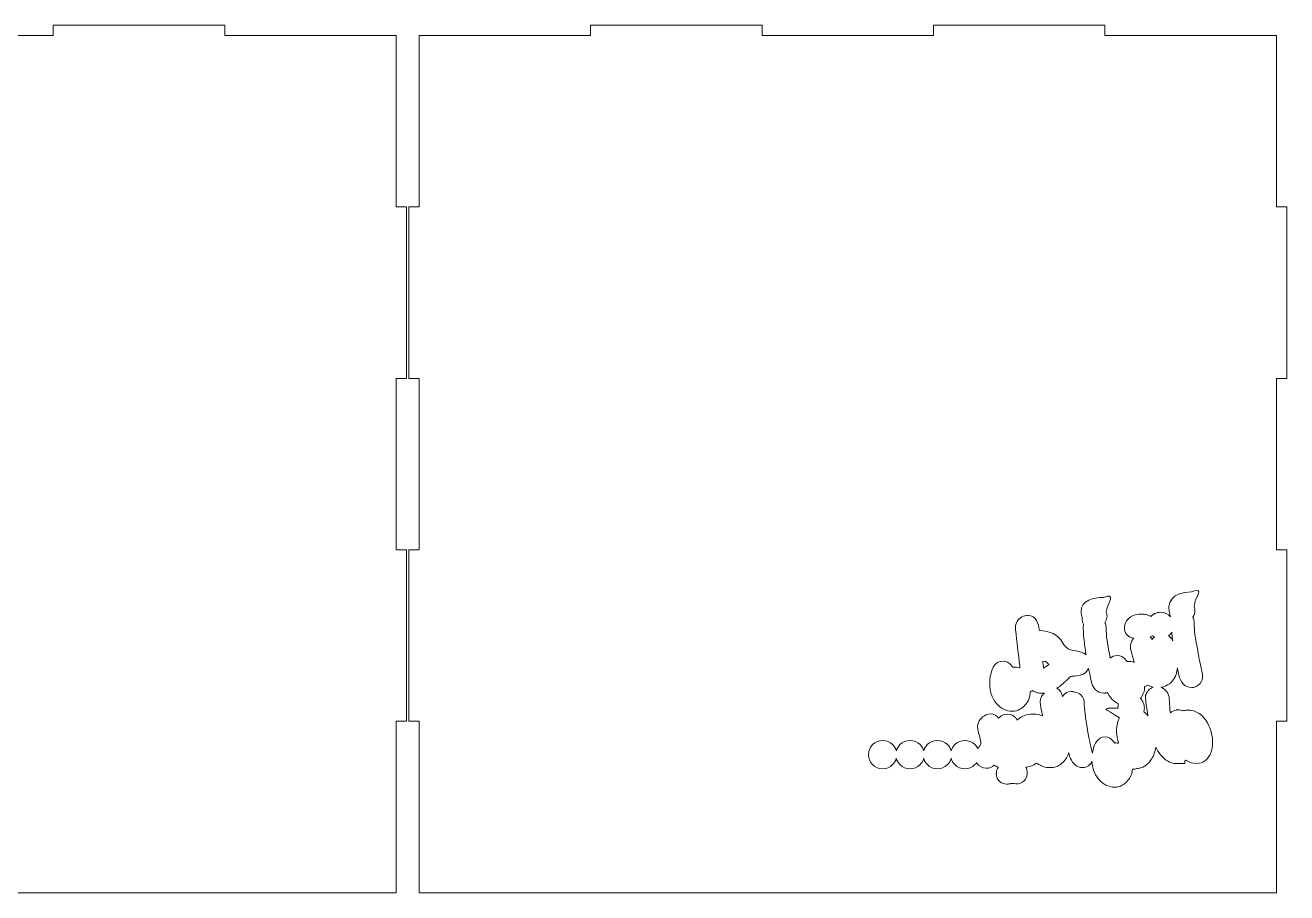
# Model space of a CAD drawing. Header units: millimetres. Extents: x -599 to 1818, y -719 to 408.
# Drawn here: x -299.7 to -5.4, y -404.8 to -202.4 of the extents above; entities that cross this region are included whole.
import ezdxf

# ---------------------------------------------------------------- set-up
doc = ezdxf.new("R2010")
doc.units = ezdxf.units.MM
doc.header["$MEASUREMENT"] = 0
doc.layers.add('Layer 1', color=7, linetype='Continuous')

msp = doc.modelspace()

# ---------------------------------------------------------------- linework, layer by layer
at = {"layer": 'Layer 1', "color": 250, "lineweight": 18}
for points in [[(-413.1051, -204.7545), (-413.1051, -204.7545), (-373.1051, -204.7545), (-373.1051, -204.7545), (-373.1051, -204.7545), (-373.1051, -204.7545), (-373.1051, -202.3545), (-373.1051, -202.3545), (-373.1051, -202.3545), (-373.1051, -202.3545), (-333.1052, -202.3545), (-333.1052, -202.3545), (-333.1052, -202.3545), (-333.1052, -202.3545), (-333.1052, -204.7545), (-333.1052, -204.7545), (-333.1052, -204.7545), (-333.1052, -204.7545), (-293.1053, -204.7545), (-293.1053, -204.7545), (-293.1053, -204.7545), (-293.1053, -204.7545), (-293.1053, -202.3545), (-293.1053, -202.3545), (-293.1053, -202.3545), (-293.1053, -202.3545), (-253.1052, -202.3545), (-253.1052, -202.3545), (-253.1052, -202.3545), (-253.1052, -202.3545), (-253.1052, -204.7545), (-253.1052, -204.7545), (-253.1052, -204.7545), (-253.1052, -204.7545), (-213.1052, -204.7545), (-213.1052, -204.7545), (-213.1052, -204.7545), (-213.1052, -204.7545), (-213.1052, -244.7545), (-213.1052, -244.7545), (-213.1052, -244.7545), (-213.1052, -244.7545), (-210.7053, -244.7545), (-210.7053, -244.7545), (-210.7053, -244.7545), (-210.7053, -244.7545), (-210.7053, -284.7545), (-210.7053, -284.7545), (-210.7053, -284.7545), (-210.7053, -284.7545), (-213.1052, -284.7545), (-213.1052, -284.7545), (-213.1052, -284.7545), (-213.1052, -284.7545), (-213.1052, -324.7545), (-213.1052, -324.7545), (-213.1052, -324.7545), (-213.1052, -324.7545), (-210.7053, -324.7545), (-210.7053, -324.7545), (-210.7053, -324.7545), (-210.7053, -324.7545), (-210.7053, -364.7545), (-210.7053, -364.7545), (-210.7053, -364.7545), (-210.7053, -364.7545), (-213.1052, -364.7545), (-213.1052, -364.7545), (-213.1052, -364.7545), (-213.1052, -364.7545), (-213.1052, -404.7545), (-213.1052, -404.7545), (-213.1052, -404.7545), (-213.1052, -404.7545), (-413.1051, -404.7545), (-413.1051, -404.7545), (-413.1051, -404.7545), (-413.1051, -404.7545), (-413.1051, -364.7545), (-413.1051, -364.7545), (-413.1051, -364.7545), (-413.1051, -364.7545), (-415.5052, -364.7545), (-415.5052, -364.7545), (-415.5052, -364.7545), (-415.5052, -364.7545), (-415.5052, -324.7545), (-415.5052, -324.7545), (-415.5052, -324.7545), (-415.5052, -324.7545), (-413.1051, -324.7545), (-413.1051, -324.7545), (-413.1051, -324.7545), (-413.1051, -324.7545), (-413.1051, -284.7545), (-413.1051, -284.7545), (-413.1051, -284.7545), (-413.1051, -284.7545), (-415.5052, -284.7545), (-415.5052, -284.7545), (-415.5052, -284.7545), (-415.5052, -284.7545), (-415.5052, -244.7545), (-415.5052, -244.7545), (-415.5052, -244.7545), (-415.5052, -244.7545), (-413.1051, -244.7545), (-413.1051, -244.7545), (-413.1051, -244.7545), (-413.1051, -244.7545), (-413.1051, -204.7545), (-413.1051, -204.7545)], [(-207.7886, -204.7545), (-207.7886, -204.7545), (-167.7886, -204.7545), (-167.7886, -204.7545), (-167.7886, -204.7545), (-167.7886, -204.7545), (-167.7886, -202.3545), (-167.7886, -202.3545), (-167.7886, -202.3545), (-167.7886, -202.3545), (-127.7887, -202.3545), (-127.7887, -202.3545), (-127.7887, -202.3545), (-127.7887, -202.3545), (-127.7887, -204.7545), (-127.7887, -204.7545), (-127.7887, -204.7545), (-127.7887, -204.7545), (-87.7887, -204.7545), (-87.7887, -204.7545), (-87.7887, -204.7545), (-87.7887, -204.7545), (-87.7887, -202.3545), (-87.7887, -202.3545), (-87.7887, -202.3545), (-87.7887, -202.3545), (-47.7886, -202.3545), (-47.7886, -202.3545), (-47.7886, -202.3545), (-47.7886, -202.3545), (-47.7886, -204.7545), (-47.7886, -204.7545), (-47.7886, -204.7545), (-47.7886, -204.7545), (-7.7886, -204.7545), (-7.7886, -204.7545), (-7.7886, -204.7545), (-7.7886, -204.7545), (-7.7886, -244.7545), (-7.7886, -244.7545), (-7.7886, -244.7545), (-7.7886, -244.7545), (-5.3887, -244.7545), (-5.3887, -244.7545), (-5.3887, -244.7545), (-5.3887, -244.7545), (-5.3887, -284.7545), (-5.3887, -284.7545), (-5.3887, -284.7545), (-5.3887, -284.7545), (-7.7886, -284.7545), (-7.7886, -284.7545), (-7.7886, -284.7545), (-7.7886, -284.7545), (-7.7886, -324.7545), (-7.7886, -324.7545), (-7.7886, -324.7545), (-7.7886, -324.7545), (-5.3887, -324.7545), (-5.3887, -324.7545), (-5.3887, -324.7545), (-5.3887, -324.7545), (-5.3887, -364.7545), (-5.3887, -364.7545), (-5.3887, -364.7545), (-5.3887, -364.7545), (-7.7886, -364.7545), (-7.7886, -364.7545), (-7.7886, -364.7545), (-7.7886, -364.7545), (-7.7886, -404.7545), (-7.7886, -404.7545), (-7.7886, -404.7545), (-7.7886, -404.7545), (-207.7886, -404.7545), (-207.7886, -404.7545), (-207.7886, -404.7545), (-207.7886, -404.7545), (-207.7886, -364.7545), (-207.7886, -364.7545), (-207.7886, -364.7545), (-207.7886, -364.7545), (-210.1887, -364.7545), (-210.1887, -364.7545), (-210.1887, -364.7545), (-210.1887, -364.7545), (-210.1887, -324.7545), (-210.1887, -324.7545), (-210.1887, -324.7545), (-210.1887, -324.7545), (-207.7886, -324.7545), (-207.7886, -324.7545), (-207.7886, -324.7545), (-207.7886, -324.7545), (-207.7886, -284.7545), (-207.7886, -284.7545), (-207.7886, -284.7545), (-207.7886, -284.7545), (-210.1887, -284.7545), (-210.1887, -284.7545), (-210.1887, -284.7545), (-210.1887, -284.7545), (-210.1887, -244.7545), (-210.1887, -244.7545), (-210.1887, -244.7545), (-210.1887, -244.7545), (-207.7886, -244.7545), (-207.7886, -244.7545), (-207.7886, -244.7545), (-207.7886, -244.7545), (-207.7886, -204.7545), (-207.7886, -204.7545)]]:
    msp.add_open_spline(points, degree=3, knots=[0, 0, 0, 0, 0.03448276, 0.03448276, 0.03448276, 0.03448276, 0.06896552, 0.06896552, 0.06896552, 0.06896552, 0.10344828, 0.10344828, 0.10344828, 0.10344828, 0.13793103, 0.13793103, 0.13793103, 0.13793103, 0.17241379, 0.17241379, 0.17241379, 0.17241379, 0.20689655, 0.20689655, 0.20689655, 0.20689655, 0.24137931, 0.24137931, 0.24137931, 0.24137931, 0.27586207, 0.27586207, 0.27586207, 0.27586207, 0.31034483, 0.31034483, 0.31034483, 0.31034483, 0.34482759, 0.34482759, 0.34482759, 0.34482759, 0.37931034, 0.37931034, 0.37931034, 0.37931034, 0.4137931, 0.4137931, 0.4137931, 0.4137931, 0.44827586, 0.44827586, 0.44827586, 0.44827586, 0.48275862, 0.48275862, 0.48275862, 0.48275862, 0.51724138, 0.51724138, 0.51724138, 0.51724138, 0.55172414, 0.55172414, 0.55172414, 0.55172414, 0.5862069, 0.5862069, 0.5862069, 0.5862069, 0.62068966, 0.62068966, 0.62068966, 0.62068966, 0.65517241, 0.65517241, 0.65517241, 0.65517241, 0.68965517, 0.68965517, 0.68965517, 0.68965517, 0.72413793, 0.72413793, 0.72413793, 0.72413793, 0.75862069, 0.75862069, 0.75862069, 0.75862069, 0.79310345, 0.79310345, 0.79310345, 0.79310345, 0.82758621, 0.82758621, 0.82758621, 0.82758621, 0.86206897, 0.86206897, 0.86206897, 0.86206897, 0.89655172, 0.89655172, 0.89655172, 0.89655172, 0.93103448, 0.93103448, 0.93103448, 0.93103448, 1, 1, 1, 1], dxfattribs=at)
at = {"layer": 'Layer 1', "color": 242, "lineweight": 18}
for points, knots in [([(-61.9341, -358.1564), (-62.0959, -358.1716), (-62.2594, -358.1795), (-62.4246, -358.1795), (-62.4246, -358.1795), (-62.5412, -358.1795), (-62.6579, -358.1795), (-62.7745, -358.1795), (-62.7745, -358.1795), (-62.9751, -358.1624), (-63.1756, -358.1452), (-63.3762, -358.1281), (-63.3762, -358.1281), (-63.518, -358.0919), (-63.6599, -358.0556), (-63.8019, -358.0194), (-63.8019, -358.0194), (-63.8959, -357.9838), (-63.99, -357.9483), (-64.084, -357.9127), (-64.084, -357.9127), (-64.3174, -357.8244), (-64.5314, -357.7206), (-64.7341, -357.5883), (-64.7341, -357.5883), (-64.7561, -357.6025), (-64.7781, -357.6165), (-64.8003, -357.6304), (-64.8003, -357.6304), (-64.9373, -357.7162), (-65.0787, -357.792), (-65.2237, -357.8578), (-65.2237, -357.8578), (-65.1864, -359.0483), (-65.6392, -360.152), (-66.4509, -361.0213), (-66.4509, -361.0213), (-66.7979, -361.3927), (-67.1985, -361.7013), (-67.6433, -361.9468), (-67.6433, -361.9468), (-68.1709, -362.2382), (-68.7435, -362.4039), (-69.3477, -362.4039), (-69.3477, -362.4039), (-70.8471, -362.4039), (-72.1278, -361.7257), (-73.0961, -360.5952), (-73.0961, -360.5952), (-73.6447, -359.9548), (-74.0484, -359.2072), (-74.3116, -358.4075), (-74.3116, -358.4075), (-74.4572, -357.9657), (-74.5596, -357.5106), (-74.6063, -357.0475), (-74.6063, -357.0475), (-74.6253, -356.8597), (-74.6442, -356.672), (-74.6631, -356.4842), (-74.6631, -356.4842), (-74.6715, -356.2523), (-74.68, -356.0203), (-74.6884, -355.7884), (-74.6884, -355.7884), (-74.6757, -355.5076), (-74.663, -355.2269), (-74.6503, -354.9461), (-74.6503, -354.9461), (-74.6218, -354.7414), (-74.5932, -354.5366), (-74.5645, -354.3319), (-74.5645, -354.3319), (-74.5188, -354.135), (-74.4729, -353.9381), (-74.4271, -353.7412), (-74.4271, -353.7412), (-74.0847, -352.2706), (-73.356, -350.7029), (-71.5773, -350.7029), (-71.5773, -350.7029), (-70.8118, -350.7029), (-70.1677, -351.088), (-69.6869, -351.6574), (-69.6869, -351.6574), (-69.6029, -351.7568), (-69.519, -351.8563), (-69.435, -351.9557), (-69.435, -351.9557), (-69.4107, -352.0057), (-69.3864, -352.0558), (-69.3622, -352.1058), (-69.3622, -352.1058), (-69.286, -352.1003), (-69.2097, -352.0975), (-69.1331, -352.0975), (-69.1331, -352.0975), (-68.6879, -352.0975), (-68.204, -352.1318), (-67.7766, -352.2634), (-67.7766, -352.2634), (-67.7368, -352.2757), (-67.6971, -352.2879), (-67.6573, -352.3002), (-67.6573, -352.3002), (-67.657, -352.296), (-67.6568, -352.2918), (-67.6566, -352.2876), (-67.6566, -352.2876), (-67.6566, -352.2222), (-67.6566, -352.1569), (-67.6566, -352.0915), (-67.6566, -352.0915), (-67.6652, -352.0016), (-67.6738, -351.9117), (-67.6826, -351.8218), (-67.6826, -351.8218), (-68.001, -349.0119), (-68.3196, -346.2021), (-68.6381, -343.3922), (-68.6381, -343.3922), (-68.6473, -343.3674), (-68.6564, -343.3425), (-68.6655, -343.3177), (-68.6655, -343.3177), (-68.6655, -343.1985), (-68.6655, -343.0793), (-68.6655, -342.9601), (-68.6655, -342.9601), (-68.6655, -342.4279), (-68.5014, -341.9014), (-68.2492, -341.4364), (-68.2492, -341.4364), (-67.7295, -340.4788), (-66.7437, -340.0648), (-65.6933, -340.0648), (-65.6933, -340.0648), (-63.8177, -340.0648), (-63.3015, -341.9861), (-63.1033, -343.5366), (-63.1033, -343.5366), (-60.5556, -343.9179), (-58.9712, -344.103), (-57.604, -346.5512), (-57.604, -346.5512), (-57.3171, -347.0651), (-56.8871, -347.4892), (-56.414, -347.8331), (-56.414, -347.8331), (-56.0612, -348.0895), (-54.9864, -348.2762), (-54.5648, -348.3349), (-54.5648, -348.3349), (-53.734, -348.4507), (-52.8478, -348.6995), (-52.2165, -349.2043), (-52.2165, -349.2043), (-52.2464, -349.0119), (-52.2755, -348.8194), (-52.3037, -348.6267), (-52.3037, -348.6267), (-52.3871, -348.0549), (-52.4719, -347.4836), (-52.5438, -346.9102), (-52.5438, -346.9102), (-52.7179, -345.5229), (-52.8545, -344.0911), (-52.8545, -342.6918), (-52.8545, -342.6918), (-52.8545, -342.4892), (-52.8311, -342.2907), (-52.7858, -342.0998), (-52.7858, -342.0998), (-53.0099, -341.7203), (-53.1388, -341.2933), (-53.1173, -340.8234), (-53.1173, -340.8234), (-53.114, -340.7485), (-53.1104, -340.6735), (-53.107, -340.5986), (-53.107, -340.5986), (-53.1052, -340.5598), (-53.1026, -340.5212), (-53.0988, -340.4827), (-53.0988, -340.4827), (-53.2386, -340.0429), (-53.384, -339.7376), (-53.384, -339.2753), (-53.384, -339.2753), (-53.384, -336.4023), (-50.3503, -335.8607), (-48.1435, -335.8607), (-48.1435, -335.8607), (-45.1033, -334.661), (-47.0816, -337.1214), (-47.4426, -338.9049), (-47.4426, -338.9049), (-47.4655, -339.0174), (-47.4945, -339.1276), (-47.529, -339.2355), (-47.529, -339.2355), (-47.132, -340.0772), (-47.3289, -340.9421), (-47.797, -341.742), (-47.797, -341.742), (-47.7753, -341.7842), (-47.7549, -341.8273), (-47.7357, -341.8713), (-47.7357, -341.8713), (-47.7097, -341.9304), (-47.6838, -341.9896), (-47.6578, -342.0487), (-47.6578, -342.0487), (-47.6246, -342.1967), (-47.5914, -342.3447), (-47.5583, -342.4927), (-47.5583, -342.4927), (-47.4656, -342.9069), (-47.4799, -342.726), (-47.4799, -343.2618), (-47.4799, -343.2618), (-47.4799, -343.3836), (-47.4799, -343.5054), (-47.4799, -343.6272), (-47.4799, -343.6272), (-47.4799, -345.5781), (-47.0012, -347.5306), (-46.6823, -349.4477), (-46.6823, -349.4477), (-46.6485, -349.6501), (-46.6165, -349.8529), (-46.5845, -350.0556), (-46.5845, -350.0556), (-46.1659, -349.6577), (-45.621, -349.4048), (-44.9064, -349.4048), (-44.9064, -349.4048), (-44.141, -349.4048), (-43.4969, -349.7899), (-43.0162, -350.3593), (-43.0162, -350.3593), (-42.9322, -350.4587), (-42.8482, -350.5582), (-42.7642, -350.6576), (-42.7642, -350.6576), (-42.74, -350.7076), (-42.7157, -350.7577), (-42.6914, -350.8077), (-42.6914, -350.8077), (-42.6153, -350.8022), (-42.5388, -350.7994), (-42.4624, -350.7994), (-42.4624, -350.7994), (-42.0171, -350.7994), (-41.533, -350.8337), (-41.1058, -350.9653), (-41.1058, -350.9653), (-41.0763, -350.9744), (-41.0466, -350.9835), (-41.0171, -350.9926), (-41.0171, -350.9926), (-41.057, -350.7871), (-41.1234, -350.569), (-41.1718, -350.3737), (-41.1718, -350.3737), (-41.263, -350.0056), (-41.354, -349.6376), (-41.4452, -349.2695), (-41.4452, -349.2695), (-41.4952, -349.0729), (-41.5451, -348.8763), (-41.5951, -348.6797), (-41.5951, -348.6797), (-41.6701, -348.4128), (-41.7452, -348.1458), (-41.8203, -347.8789), (-41.8203, -347.8789), (-41.8203, -347.6561), (-41.8203, -347.4334), (-41.8203, -347.2106), (-41.8203, -347.2106), (-41.8203, -346.8594), (-41.7645, -346.5177), (-41.6319, -346.198), (-41.6319, -346.198), (-41.5099, -345.8722), (-41.3184, -345.5805), (-41.0787, -345.3279), (-41.0787, -345.3279), (-42.316, -345.205), (-43.2522, -344.2579), (-43.2522, -342.9595), (-43.2522, -342.9595), (-43.2522, -342.7426), (-43.2759, -342.6005), (-43.1662, -342.2568), (-43.1662, -342.2568), (-42.9505, -341.352), (-42.3534, -340.6357), (-41.5091, -340.2197), (-41.5091, -340.2197), (-40.8128, -339.8767), (-40.0404, -339.7592), (-39.2706, -339.7592), (-39.2706, -339.7592), (-38.9624, -339.7592), (-38.6525, -339.7673), (-38.3493, -339.8273), (-38.3493, -339.8273), (-38.2164, -339.8536), (-38.0837, -339.8799), (-37.9509, -339.9062), (-37.9509, -339.9062), (-37.8233, -339.9516), (-37.6956, -339.9969), (-37.568, -340.0423), (-37.568, -340.0423), (-37.3906, -340.1054), (-37.2215, -340.1812), (-37.0627, -340.2694), (-37.0627, -340.2694), (-36.8992, -340.0911), (-36.7124, -339.9288), (-36.5038, -339.7855), (-36.5038, -339.7855), (-36.4547, -339.7517), (-36.4056, -339.718), (-36.3563, -339.6842), (-36.3563, -339.6842), (-36.3019, -339.6597), (-36.2477, -339.6351), (-36.1933, -339.6106), (-36.1933, -339.6106), (-35.7657, -339.4179), (-35.3074, -339.3165), (-34.8383, -339.3165), (-34.8383, -339.3165), (-33.9042, -339.3165), (-33.0726, -339.6952), (-32.4737, -340.3802), (-32.4737, -340.3802), (-33.7391, -336.8925), (-31.978, -334.5626), (-27.6314, -334.5626), (-27.6314, -334.5626), (-25.2736, -333.6321), (-25.7854, -334.8436), (-26.6848, -336.3934), (-26.6848, -336.3934), (-26.7668, -336.7979), (-26.8487, -337.2023), (-26.9307, -337.6068), (-26.9307, -337.6068), (-26.9534, -337.7193), (-26.9824, -337.8295), (-27.0169, -337.9374), (-27.0169, -337.9374), (-26.9655, -338.0464), (-26.9222, -338.161), (-26.8875, -338.2815), (-26.8875, -338.2815), (-26.8618, -338.3715), (-26.836, -338.4615), (-26.8103, -338.5515), (-26.8103, -338.5515), (-26.8103, -338.6451), (-26.8103, -338.7387), (-26.8103, -338.8323), (-26.8103, -338.8323), (-26.8103, -339.4174), (-26.9985, -339.9542), (-27.2848, -340.4438), (-27.2848, -340.4438), (-27.2635, -340.4857), (-27.2433, -340.5284), (-27.2241, -340.572), (-27.2241, -340.572), (-27.198, -340.6315), (-27.1717, -340.6909), (-27.1456, -340.7504), (-27.1456, -340.7504), (-27.1124, -340.8987), (-27.0793, -341.047), (-27.0462, -341.1953), (-27.0462, -341.1953), (-26.9541, -341.6069), (-26.9678, -341.4251), (-26.9678, -341.9637), (-26.9678, -341.9637), (-26.9678, -342.0855), (-26.9678, -342.2073), (-26.9678, -342.3291), (-26.9678, -342.3291), (-26.9678, -344.28), (-26.4893, -346.2325), (-26.1702, -348.1496), (-26.1702, -348.1496), (-26.0908, -348.6275), (-26.0206, -349.1073), (-25.9378, -349.5845), (-25.9378, -349.5845), (-25.864, -350.0101), (-25.7804, -350.4343), (-25.6941, -350.8575), (-25.6941, -350.8575), (-25.4885, -351.8653), (-25.1584, -352.7364), (-25.0448, -353.7924), (-25.0448, -353.7924), (-25.0381, -353.855), (-25.0313, -353.9175), (-25.0247, -353.9801), (-25.0247, -353.9801), (-24.9705, -354.4826), (-25.0864, -354.9225), (-25.2839, -355.3755), (-25.2839, -355.3755), (-25.6264, -356.1613), (-26.3194, -356.6658), (-27.1464, -356.839), (-27.1464, -356.839), (-27.214, -356.8531), (-27.2816, -356.8673), (-27.3492, -356.8814), (-27.3492, -356.8814), (-27.4182, -356.8814), (-27.4873, -356.8814), (-27.5562, -356.8814), (-27.5562, -356.8814), (-29.2458, -356.8814), (-30.221, -355.5474), (-30.5268, -354.0157), (-30.5268, -354.0157), (-30.6352, -353.4726), (-30.7438, -352.9294), (-30.8522, -352.3863), (-30.8522, -352.3863), (-30.8608, -352.3427), (-30.8696, -352.2991), (-30.8783, -352.2556), (-30.8783, -352.2556), (-30.984, -353.3569), (-31.3075, -354.435), (-32.0368, -355.2976), (-32.0368, -355.2976), (-32.4712, -355.8115), (-33.0105, -356.2127), (-33.6256, -356.4853), (-33.6256, -356.4853), (-33.9772, -356.6412), (-34.3429, -356.7469), (-34.7171, -356.8096), (-34.7171, -356.8096), (-33.6044, -357.2118), (-32.8733, -358.2611), (-32.7959, -359.545), (-32.7959, -359.545), (-32.7467, -360.3597), (-32.6975, -361.1744), (-32.6483, -361.9891), (-32.6483, -361.9891), (-32.6325, -362.2532), (-32.5897, -362.5126), (-32.5396, -362.771), (-32.5396, -362.771), (-32.1543, -362.4496), (-31.7069, -362.2402), (-31.2182, -362.116), (-31.2182, -362.116), (-31.1375, -362.0954), (-31.0566, -362.0749), (-30.9757, -362.0543), (-30.9757, -362.0543), (-30.8923, -362.0543), (-30.8088, -362.0543), (-30.7254, -362.0543), (-30.7254, -362.0543), (-30.3417, -362.0543), (-29.9905, -362.1452), (-29.6759, -362.3045), (-29.6759, -362.3045), (-29.5886, -362.2801), (-29.5011, -362.2556), (-29.4139, -362.2312), (-29.4139, -362.2312), (-29.2524, -362.2077), (-29.0909, -362.1843), (-28.9294, -362.1608), (-28.9294, -362.1608), (-28.8147, -362.1534), (-28.7, -362.1459), (-28.5854, -362.1385), (-28.5854, -362.1385), (-28.4573, -362.1444), (-28.3292, -362.1503), (-28.2011, -362.1562), (-28.2011, -362.1562), (-28.0843, -362.1681), (-27.9674, -362.18), (-27.8507, -362.1919), (-27.8507, -362.1919), (-25.7621, -362.4049), (-24.3921, -363.9925), (-23.5703, -365.802), (-23.5703, -365.802), (-23.0089, -367.0384), (-22.6841, -368.3587), (-22.6841, -369.7203), (-22.6841, -369.7203), (-22.6841, -370.7406), (-22.8895, -371.736), (-23.3623, -372.6448), (-23.3623, -372.6448), (-23.962, -373.7973), (-24.9847, -374.5902), (-26.3167, -374.5902), (-26.3167, -374.5902), (-27.2562, -374.5902), (-28.1385, -374.3409), (-28.903, -373.8359), (-28.903, -373.8359), (-28.9895, -373.8985), (-29.0778, -373.9577), (-29.168, -374.0132), (-29.168, -374.0132), (-29.168, -374.2088), (-29.168, -374.4045), (-29.168, -374.6001), (-29.168, -374.6001), (-29.8348, -374.6001), (-30.5014, -374.6001), (-31.168, -374.6001), (-31.168, -374.6001), (-32.6906, -374.6001), (-33.9212, -373.6943), (-34.8339, -372.5496), (-34.8339, -372.5496), (-35.274, -371.9978), (-35.6405, -371.3939), (-35.9429, -370.7584), (-35.9429, -370.7584), (-36.094, -371.7676), (-36.4046, -372.7456), (-36.9627, -373.6198), (-36.9627, -373.6198), (-37.6279, -374.6619), (-38.6121, -375.47), (-39.8464, -375.7053), (-39.8464, -375.7053), (-40.1665, -375.7663), (-40.4864, -375.8273), (-40.8064, -375.8883), (-40.8064, -375.8883), (-40.9984, -375.8883), (-41.1905, -375.8883), (-41.3825, -375.8883), (-41.3825, -375.8883), (-41.4286, -376.9553), (-41.8698, -377.9396), (-42.608, -378.73), (-42.608, -378.73), (-42.9547, -379.1014), (-43.3556, -379.41), (-43.8001, -379.6555), (-43.8001, -379.6555), (-44.328, -379.9469), (-44.9002, -380.1126), (-45.5047, -380.1126), (-45.5047, -380.1126), (-47.0041, -380.1126), (-48.2848, -379.4344), (-49.2532, -378.3039), (-49.2532, -378.3039), (-49.8017, -377.6636), (-50.2051, -376.916), (-50.4684, -376.1165), (-50.4684, -376.1165), (-50.614, -375.6745), (-50.7166, -375.2194), (-50.7633, -374.7562), (-50.7633, -374.7562), (-50.7823, -374.5684), (-50.8013, -374.3805), (-50.8202, -374.1927), (-50.8202, -374.1927), (-50.8216, -374.1537), (-50.8231, -374.1147), (-50.8244, -374.0757), (-50.8244, -374.0757), (-51.1685, -374.936), (-51.9752, -375.5446), (-53.009, -375.5446), (-53.009, -375.5446), (-54.3733, -375.5446), (-55.3497, -374.6291), (-55.8373, -373.4146), (-55.8373, -373.4146), (-55.9962, -373.0189), (-56.1338, -372.5455), (-56.2559, -372.0799), (-56.2559, -372.0799), (-56.2799, -372.1563), (-56.305, -372.2323), (-56.3315, -372.308), (-56.3315, -372.308), (-56.6362, -373.1776), (-57.1102, -373.9665), (-57.841, -374.5439), (-57.841, -374.5439), (-57.9825, -374.6557), (-58.1239, -374.7675), (-58.2654, -374.8793), (-58.2654, -374.8793), (-58.5, -375.0247), (-58.7343, -375.1701), (-58.9688, -375.3155), (-58.9688, -375.3155), (-59.1791, -375.3665), (-59.3892, -375.4176), (-59.5995, -375.4686), (-59.5995, -375.4686), (-59.7664, -375.4939), (-59.9333, -375.5193), (-60.1002, -375.5446), (-60.1002, -375.5446), (-60.327, -375.5446), (-60.5538, -375.5446), (-60.7806, -375.5446), (-60.7806, -375.5446), (-60.9883, -375.5286), (-61.1961, -375.5126), (-61.4039, -375.4966), (-61.4039, -375.4966), (-61.6299, -375.4433), (-61.8559, -375.3901), (-62.0821, -375.3368), (-62.0821, -375.3368), (-62.2691, -375.2686), (-62.4564, -375.2005), (-62.6434, -375.1323), (-62.6434, -375.1323), (-62.8357, -375.0235), (-63.028, -374.9148), (-63.2203, -374.806), (-63.2203, -374.806), (-63.3932, -374.7083), (-63.56, -374.6006), (-63.7196, -374.4833), (-63.7196, -374.4833), (-63.9827, -374.6742), (-64.2568, -374.8491), (-64.5442, -374.9866), (-64.5442, -374.9866), (-64.9385, -375.1753), (-65.3546, -375.3047), (-65.7806, -375.3995), (-65.7806, -375.3995), (-65.9269, -375.4321), (-66.0742, -375.459), (-66.2225, -375.4805), (-66.2225, -375.4805), (-66.0723, -375.7678), (-65.9767, -376.0898), (-65.9485, -376.438), (-65.9485, -376.438), (-65.9418, -376.5207), (-65.9352, -376.6033), (-65.9285, -376.686), (-65.9285, -376.686), (-65.8036, -378.2356), (-67.0361, -379.4585), (-68.5852, -379.3181), (-68.5852, -379.3181), (-68.7855, -379.3), (-68.9858, -379.2818), (-69.1861, -379.2637), (-69.1861, -379.2637), (-69.3041, -379.2561), (-69.4221, -379.2486), (-69.5401, -379.241), (-69.5401, -379.241), (-69.667, -379.2648), (-69.7939, -379.2885), (-69.9208, -379.3123), (-69.9208, -379.3123), (-70.4852, -379.4181), (-70.1993, -379.4035), (-70.7315, -379.4035), (-70.7315, -379.4035), (-71.2842, -379.4035), (-71.8141, -379.2445), (-72.2554, -378.9053), (-72.2554, -378.9053), (-72.8715, -378.4318), (-73.1964, -377.6854), (-73.1384, -376.9123), (-73.1384, -376.9123), (-73.1351, -376.8664), (-73.1316, -376.8206), (-73.1281, -376.7747), (-73.1281, -376.7747), (-73.0906, -376.2742), (-72.9259, -375.8098), (-72.6608, -375.4137), (-72.6608, -375.4137), (-72.9951, -375.3198), (-73.313, -375.1782), (-73.6118, -374.9979), (-73.6118, -374.9979), (-74.1217, -375.4378), (-74.7572, -375.7021), (-75.4957, -375.7021), (-75.4957, -375.7021), (-76.3678, -375.7021), (-77.1054, -375.2496), (-77.6236, -374.5726), (-77.6236, -374.5726), (-77.6674, -374.5154), (-77.7093, -374.4571), (-77.7496, -374.3977), (-77.7496, -374.3977), (-77.8633, -374.5614), (-77.9929, -374.7166), (-78.1381, -374.8618), (-78.1381, -374.8618), (-78.7675, -375.491), (-79.5845, -375.8294), (-80.4743, -375.8294), (-80.4743, -375.8294), (-81.3723, -375.8294), (-82.2009, -375.4964), (-82.8334, -374.8554), (-82.8334, -374.8554), (-83.2483, -374.4349), (-83.5312, -373.9327), (-83.6739, -373.3824), (-83.6739, -373.3824), (-83.8204, -373.9364), (-84.1107, -374.4407), (-84.5316, -374.8616), (-84.5316, -374.8616), (-85.161, -375.491), (-85.978, -375.8294), (-86.868, -375.8294), (-86.868, -375.8294), (-87.7659, -375.8294), (-88.5946, -375.4964), (-89.2269, -374.8554), (-89.2269, -374.8554), (-89.6418, -374.4349), (-89.9247, -373.9327), (-90.0674, -373.3822), (-90.0674, -373.3822), (-90.2139, -373.9363), (-90.5041, -374.4406), (-90.9251, -374.8616), (-90.9251, -374.8616), (-91.5545, -375.491), (-92.3716, -375.8294), (-93.2614, -375.8294), (-93.2614, -375.8294), (-94.1596, -375.8294), (-94.988, -375.4964), (-95.6205, -374.8554), (-95.6205, -374.8554), (-96.0354, -374.4349), (-96.3182, -373.9327), (-96.461, -373.3822), (-96.461, -373.3822), (-96.6074, -373.9364), (-96.8977, -374.4408), (-97.3187, -374.8618), (-97.3187, -374.8618), (-97.9481, -375.491), (-98.7651, -375.8294), (-99.6549, -375.8294), (-99.6549, -375.8294), (-100.553, -375.8294), (-101.3818, -375.4964), (-102.0141, -374.8553), (-102.0141, -374.8553), (-102.637, -374.2239), (-102.9624, -373.4083), (-102.9624, -372.522), (-102.9624, -372.522), (-102.9624, -371.6407), (-102.6386, -370.8269), (-102.0236, -370.1949), (-102.0236, -370.1949), (-101.3917, -369.5458), (-100.5596, -369.2079), (-99.6549, -369.2079), (-99.6549, -369.2079), (-98.7651, -369.2079), (-97.9481, -369.5463), (-97.3187, -370.1755), (-97.3187, -370.1755), (-96.8965, -370.5976), (-96.6065, -371.1044), (-96.4604, -371.6607), (-96.4604, -371.6607), (-96.3183, -371.1142), (-96.0384, -370.6144), (-95.63, -370.1948), (-95.63, -370.1948), (-94.998, -369.5458), (-94.166, -369.2079), (-93.2614, -369.2079), (-93.2614, -369.2079), (-92.3716, -369.2079), (-91.5545, -369.5463), (-90.9251, -370.1757), (-90.9251, -370.1757), (-90.503, -370.5978), (-90.213, -371.1046), (-90.0669, -371.6608), (-90.0669, -371.6608), (-89.9248, -371.1142), (-89.6448, -370.6144), (-89.2364, -370.1948), (-89.2364, -370.1948), (-88.6045, -369.5458), (-87.7725, -369.2079), (-86.868, -369.2079), (-86.868, -369.2079), (-85.978, -369.2079), (-85.161, -369.5463), (-84.5316, -370.1757), (-84.5316, -370.1757), (-84.1095, -370.5978), (-83.8195, -371.1045), (-83.6733, -371.6606), (-83.6733, -371.6606), (-83.5313, -371.1141), (-83.2513, -370.6143), (-82.8429, -370.1948), (-82.8429, -370.1948), (-82.211, -369.5458), (-81.3789, -369.2079), (-80.4743, -369.2079), (-80.4743, -369.2079), (-79.5845, -369.2079), (-78.7675, -369.5463), (-78.1381, -370.1755), (-78.1381, -370.1755), (-77.8645, -370.449), (-77.6464, -370.7581), (-77.4871, -371.0932), (-77.4871, -371.0932), (-77.4265, -371.0219), (-77.3675, -370.9495), (-77.3106, -370.8786), (-77.3106, -370.8786), (-77.1695, -370.7024), (-77.039, -370.5183), (-76.9176, -370.3278), (-76.9176, -370.3278), (-76.8631, -370.2423), (-76.7325, -370.0173), (-76.722, -369.9076), (-76.722, -369.9076), (-76.7344, -369.8341), (-76.747, -369.7607), (-76.7596, -369.6872), (-76.7596, -369.6872), (-76.7617, -369.6746), (-76.7638, -369.6618), (-76.7659, -369.6492), (-76.7659, -369.6492), (-76.9029, -369.1319), (-76.9649, -368.6079), (-77.0961, -368.1035), (-77.0961, -368.1035), (-77.1312, -367.9682), (-77.1665, -367.833), (-77.2016, -367.6977), (-77.2016, -367.6977), (-77.2822, -367.3931), (-77.363, -367.0884), (-77.4436, -366.7838), (-77.4436, -366.7838), (-77.4697, -366.5725), (-77.4958, -366.3613), (-77.522, -366.15), (-77.522, -366.15), (-77.5103, -365.924), (-77.4987, -365.698), (-77.4872, -365.472), (-77.4872, -365.472), (-77.4275, -365.3128), (-77.3679, -365.1537), (-77.3082, -364.9945), (-77.3082, -364.9945), (-77.1069, -364.457), (-76.753, -364.0982), (-76.3253, -363.7426), (-76.3253, -363.7426), (-75.8085, -363.3129), (-75.2079, -363.0289), (-74.5234, -363.0289), (-74.5234, -363.0289), (-73.71, -363.0289), (-73.047, -363.4122), (-72.5991, -363.9904), (-72.5991, -363.9904), (-72.5463, -363.9348), (-72.4913, -363.8812), (-72.4343, -363.8296), (-72.4343, -363.8296), (-71.8843, -363.3329), (-71.1847, -363.079), (-70.4466, -363.079), (-70.4466, -363.079), (-69.7522, -363.079), (-69.122, -363.3802), (-68.6494, -363.8813), (-68.6494, -363.8813), (-68.5869, -363.9476), (-68.5244, -364.0139), (-68.4618, -364.0802), (-68.4618, -364.0802), (-68.4194, -364.1608), (-68.377, -364.2415), (-68.3347, -364.3221), (-68.3347, -364.3221), (-68.3059, -364.3766), (-68.2781, -364.4315), (-68.2513, -364.4868), (-68.2513, -364.4868), (-68.1055, -364.3215), (-67.9428, -364.1683), (-67.7662, -364.0289), (-67.7662, -364.0289), (-66.7914, -363.2598), (-65.5262, -363.0591), (-64.3179, -363.0591), (-64.3179, -363.0591), (-63.6305, -363.0591), (-62.9723, -363.2022), (-62.3528, -363.461), (-62.3528, -363.461), (-62.4776, -362.868), (-62.6027, -362.2749), (-62.7275, -361.6819), (-62.7275, -361.6819), (-62.7589, -361.4857), (-62.7904, -361.2894), (-62.8218, -361.0932), (-62.8218, -361.0932), (-62.8488, -360.8713), (-62.8757, -360.6494), (-62.9027, -360.4275), (-62.9027, -360.4275), (-62.8973, -360.2882), (-62.8918, -360.1489), (-62.8864, -360.0096), (-62.8864, -360.0096), (-62.8725, -359.6502), (-62.7683, -359.307), (-62.5961, -358.9958), (-62.5961, -358.9958), (-62.4353, -358.6711), (-62.2075, -358.3931), (-61.9341, -358.1564)], [0, 0, 0, 0, 0.00413223, 0.00413223, 0.00413223, 0.00413223, 0.00826446, 0.00826446, 0.00826446, 0.00826446, 0.01239669, 0.01239669, 0.01239669, 0.01239669, 0.01652893, 0.01652893, 0.01652893, 0.01652893, 0.02066116, 0.02066116, 0.02066116, 0.02066116, 0.02479339, 0.02479339, 0.02479339, 0.02479339, 0.02892562, 0.02892562, 0.02892562, 0.02892562, 0.03305785, 0.03305785, 0.03305785, 0.03305785, 0.03719008, 0.03719008, 0.03719008, 0.03719008, 0.04132231, 0.04132231, 0.04132231, 0.04132231, 0.04545455, 0.04545455, 0.04545455, 0.04545455, 0.04958678, 0.04958678, 0.04958678, 0.04958678, 0.05371901, 0.05371901, 0.05371901, 0.05371901, 0.05785124, 0.05785124, 0.05785124, 0.05785124, 0.06198347, 0.06198347, 0.06198347, 0.06198347, 0.0661157, 0.0661157, 0.0661157, 0.0661157, 0.07024793, 0.07024793, 0.07024793, 0.07024793, 0.07438017, 0.07438017, 0.07438017, 0.07438017, 0.0785124, 0.0785124, 0.0785124, 0.0785124, 0.08264463, 0.08264463, 0.08264463, 0.08264463, 0.08677686, 0.08677686, 0.08677686, 0.08677686, 0.09090909, 0.09090909, 0.09090909, 0.09090909, 0.09504132, 0.09504132, 0.09504132, 0.09504132, 0.09917355, 0.09917355, 0.09917355, 0.09917355, 0.10330579, 0.10330579, 0.10330579, 0.10330579, 0.10743802, 0.10743802, 0.10743802, 0.10743802, 0.11157025, 0.11157025, 0.11157025, 0.11157025, 0.11570248, 0.11570248, 0.11570248, 0.11570248, 0.11983471, 0.11983471, 0.11983471, 0.11983471, 0.12396694, 0.12396694, 0.12396694, 0.12396694, 0.12809917, 0.12809917, 0.12809917, 0.12809917, 0.1322314, 0.1322314, 0.1322314, 0.1322314, 0.13636364, 0.13636364, 0.13636364, 0.13636364, 0.14049587, 0.14049587, 0.14049587, 0.14049587, 0.1446281, 0.1446281, 0.1446281, 0.1446281, 0.14876033, 0.14876033, 0.14876033, 0.14876033, 0.15289256, 0.15289256, 0.15289256, 0.15289256, 0.15702479, 0.15702479, 0.15702479, 0.15702479, 0.16115702, 0.16115702, 0.16115702, 0.16115702, 0.16528926, 0.16528926, 0.16528926, 0.16528926, 0.16942149, 0.16942149, 0.16942149, 0.16942149, 0.17355372, 0.17355372, 0.17355372, 0.17355372, 0.17768595, 0.17768595, 0.17768595, 0.17768595, 0.18181818, 0.18181818, 0.18181818, 0.18181818, 0.18595041, 0.18595041, 0.18595041, 0.18595041, 0.19008264, 0.19008264, 0.19008264, 0.19008264, 0.19421488, 0.19421488, 0.19421488, 0.19421488, 0.19834711, 0.19834711, 0.19834711, 0.19834711, 0.20247934, 0.20247934, 0.20247934, 0.20247934, 0.20661157, 0.20661157, 0.20661157, 0.20661157, 0.2107438, 0.2107438, 0.2107438, 0.2107438, 0.21487603, 0.21487603, 0.21487603, 0.21487603, 0.21900826, 0.21900826, 0.21900826, 0.21900826, 0.2231405, 0.2231405, 0.2231405, 0.2231405, 0.22727273, 0.22727273, 0.22727273, 0.22727273, 0.23140496, 0.23140496, 0.23140496, 0.23140496, 0.23553719, 0.23553719, 0.23553719, 0.23553719, 0.23966942, 0.23966942, 0.23966942, 0.23966942, 0.24380165, 0.24380165, 0.24380165, 0.24380165, 0.24793388, 0.24793388, 0.24793388, 0.24793388, 0.25206612, 0.25206612, 0.25206612, 0.25206612, 0.25619835, 0.25619835, 0.25619835, 0.25619835, 0.26033058, 0.26033058, 0.26033058, 0.26033058, 0.26446281, 0.26446281, 0.26446281, 0.26446281, 0.26859504, 0.26859504, 0.26859504, 0.26859504, 0.27272727, 0.27272727, 0.27272727, 0.27272727, 0.2768595, 0.2768595, 0.2768595, 0.2768595, 0.28099174, 0.28099174, 0.28099174, 0.28099174, 0.28512397, 0.28512397, 0.28512397, 0.28512397, 0.2892562, 0.2892562, 0.2892562, 0.2892562, 0.29338843, 0.29338843, 0.29338843, 0.29338843, 0.29752066, 0.29752066, 0.29752066, 0.29752066, 0.30165289, 0.30165289, 0.30165289, 0.30165289, 0.30578512, 0.30578512, 0.30578512, 0.30578512, 0.30991736, 0.30991736, 0.30991736, 0.30991736, 0.31404959, 0.31404959, 0.31404959, 0.31404959, 0.31818182, 0.31818182, 0.31818182, 0.31818182, 0.32231405, 0.32231405, 0.32231405, 0.32231405, 0.32644628, 0.32644628, 0.32644628, 0.32644628, 0.33057851, 0.33057851, 0.33057851, 0.33057851, 0.33471074, 0.33471074, 0.33471074, 0.33471074, 0.33884298, 0.33884298, 0.33884298, 0.33884298, 0.34297521, 0.34297521, 0.34297521, 0.34297521, 0.34710744, 0.34710744, 0.34710744, 0.34710744, 0.35123967, 0.35123967, 0.35123967, 0.35123967, 0.3553719, 0.3553719, 0.3553719, 0.3553719, 0.35950413, 0.35950413, 0.35950413, 0.35950413, 0.36363636, 0.36363636, 0.36363636, 0.36363636, 0.3677686, 0.3677686, 0.3677686, 0.3677686, 0.37190083, 0.37190083, 0.37190083, 0.37190083, 0.37603306, 0.37603306, 0.37603306, 0.37603306, 0.38016529, 0.38016529, 0.38016529, 0.38016529, 0.38429752, 0.38429752, 0.38429752, 0.38429752, 0.38842975, 0.38842975, 0.38842975, 0.38842975, 0.39256198, 0.39256198, 0.39256198, 0.39256198, 0.39669421, 0.39669421, 0.39669421, 0.39669421, 0.40082645, 0.40082645, 0.40082645, 0.40082645, 0.40495868, 0.40495868, 0.40495868, 0.40495868, 0.40909091, 0.40909091, 0.40909091, 0.40909091, 0.41322314, 0.41322314, 0.41322314, 0.41322314, 0.41735537, 0.41735537, 0.41735537, 0.41735537, 0.4214876, 0.4214876, 0.4214876, 0.4214876, 0.42561983, 0.42561983, 0.42561983, 0.42561983, 0.42975207, 0.42975207, 0.42975207, 0.42975207, 0.4338843, 0.4338843, 0.4338843, 0.4338843, 0.43801653, 0.43801653, 0.43801653, 0.43801653, 0.44214876, 0.44214876, 0.44214876, 0.44214876, 0.44628099, 0.44628099, 0.44628099, 0.44628099, 0.45041322, 0.45041322, 0.45041322, 0.45041322, 0.45454545, 0.45454545, 0.45454545, 0.45454545, 0.45867769, 0.45867769, 0.45867769, 0.45867769, 0.46280992, 0.46280992, 0.46280992, 0.46280992, 0.46694215, 0.46694215, 0.46694215, 0.46694215, 0.47107438, 0.47107438, 0.47107438, 0.47107438, 0.47520661, 0.47520661, 0.47520661, 0.47520661, 0.47933884, 0.47933884, 0.47933884, 0.47933884, 0.48347107, 0.48347107, 0.48347107, 0.48347107, 0.48760331, 0.48760331, 0.48760331, 0.48760331, 0.49173554, 0.49173554, 0.49173554, 0.49173554, 0.49586777, 0.49586777, 0.49586777, 0.49586777, 0.5, 0.5, 0.5, 0.5, 0.50413223, 0.50413223, 0.50413223, 0.50413223, 0.50826446, 0.50826446, 0.50826446, 0.50826446, 0.51239669, 0.51239669, 0.51239669, 0.51239669, 0.51652893, 0.51652893, 0.51652893, 0.51652893, 0.52066116, 0.52066116, 0.52066116, 0.52066116, 0.52479339, 0.52479339, 0.52479339, 0.52479339, 0.52892562, 0.52892562, 0.52892562, 0.52892562, 0.53305785, 0.53305785, 0.53305785, 0.53305785, 0.53719008, 0.53719008, 0.53719008, 0.53719008, 0.54132231, 0.54132231, 0.54132231, 0.54132231, 0.54545455, 0.54545455, 0.54545455, 0.54545455, 0.54958678, 0.54958678, 0.54958678, 0.54958678, 0.55371901, 0.55371901, 0.55371901, 0.55371901, 0.55785124, 0.55785124, 0.55785124, 0.55785124, 0.56198347, 0.56198347, 0.56198347, 0.56198347, 0.5661157, 0.5661157, 0.5661157, 0.5661157, 0.57024793, 0.57024793, 0.57024793, 0.57024793, 0.57438017, 0.57438017, 0.57438017, 0.57438017, 0.5785124, 0.5785124, 0.5785124, 0.5785124, 0.58264463, 0.58264463, 0.58264463, 0.58264463, 0.58677686, 0.58677686, 0.58677686, 0.58677686, 0.59090909, 0.59090909, 0.59090909, 0.59090909, 0.59504132, 0.59504132, 0.59504132, 0.59504132, 0.59917355, 0.59917355, 0.59917355, 0.59917355, 0.60330579, 0.60330579, 0.60330579, 0.60330579, 0.60743802, 0.60743802, 0.60743802, 0.60743802, 0.61157025, 0.61157025, 0.61157025, 0.61157025, 0.61570248, 0.61570248, 0.61570248, 0.61570248, 0.61983471, 0.61983471, 0.61983471, 0.61983471, 0.62396694, 0.62396694, 0.62396694, 0.62396694, 0.62809917, 0.62809917, 0.62809917, 0.62809917, 0.6322314, 0.6322314, 0.6322314, 0.6322314, 0.63636364, 0.63636364, 0.63636364, 0.63636364, 0.64049587, 0.64049587, 0.64049587, 0.64049587, 0.6446281, 0.6446281, 0.6446281, 0.6446281, 0.64876033, 0.64876033, 0.64876033, 0.64876033, 0.65289256, 0.65289256, 0.65289256, 0.65289256, 0.65702479, 0.65702479, 0.65702479, 0.65702479, 0.66115702, 0.66115702, 0.66115702, 0.66115702, 0.66528926, 0.66528926, 0.66528926, 0.66528926, 0.66942149, 0.66942149, 0.66942149, 0.66942149, 0.67355372, 0.67355372, 0.67355372, 0.67355372, 0.67768595, 0.67768595, 0.67768595, 0.67768595, 0.68181818, 0.68181818, 0.68181818, 0.68181818, 0.68595041, 0.68595041, 0.68595041, 0.68595041, 0.69008264, 0.69008264, 0.69008264, 0.69008264, 0.69421488, 0.69421488, 0.69421488, 0.69421488, 0.69834711, 0.69834711, 0.69834711, 0.69834711, 0.70247934, 0.70247934, 0.70247934, 0.70247934, 0.70661157, 0.70661157, 0.70661157, 0.70661157, 0.7107438, 0.7107438, 0.7107438, 0.7107438, 0.71487603, 0.71487603, 0.71487603, 0.71487603, 0.71900826, 0.71900826, 0.71900826, 0.71900826, 0.7231405, 0.7231405, 0.7231405, 0.7231405, 0.72727273, 0.72727273, 0.72727273, 0.72727273, 0.73140496, 0.73140496, 0.73140496, 0.73140496, 0.73553719, 0.73553719, 0.73553719, 0.73553719, 0.73966942, 0.73966942, 0.73966942, 0.73966942, 0.74380165, 0.74380165, 0.74380165, 0.74380165, 0.74793388, 0.74793388, 0.74793388, 0.74793388, 0.75206612, 0.75206612, 0.75206612, 0.75206612, 0.75619835, 0.75619835, 0.75619835, 0.75619835, 0.76033058, 0.76033058, 0.76033058, 0.76033058, 0.76446281, 0.76446281, 0.76446281, 0.76446281, 0.76859504, 0.76859504, 0.76859504, 0.76859504, 0.77272727, 0.77272727, 0.77272727, 0.77272727, 0.7768595, 0.7768595, 0.7768595, 0.7768595, 0.78099174, 0.78099174, 0.78099174, 0.78099174, 0.78512397, 0.78512397, 0.78512397, 0.78512397, 0.7892562, 0.7892562, 0.7892562, 0.7892562, 0.79338843, 0.79338843, 0.79338843, 0.79338843, 0.79752066, 0.79752066, 0.79752066, 0.79752066, 0.80165289, 0.80165289, 0.80165289, 0.80165289, 0.80578512, 0.80578512, 0.80578512, 0.80578512, 0.80991736, 0.80991736, 0.80991736, 0.80991736, 0.81404959, 0.81404959, 0.81404959, 0.81404959, 0.81818182, 0.81818182, 0.81818182, 0.81818182, 0.82231405, 0.82231405, 0.82231405, 0.82231405, 0.82644628, 0.82644628, 0.82644628, 0.82644628, 0.83057851, 0.83057851, 0.83057851, 0.83057851, 0.83471074, 0.83471074, 0.83471074, 0.83471074, 0.83884298, 0.83884298, 0.83884298, 0.83884298, 0.84297521, 0.84297521, 0.84297521, 0.84297521, 0.84710744, 0.84710744, 0.84710744, 0.84710744, 0.85123967, 0.85123967, 0.85123967, 0.85123967, 0.8553719, 0.8553719, 0.8553719, 0.8553719, 0.85950413, 0.85950413, 0.85950413, 0.85950413, 0.86363636, 0.86363636, 0.86363636, 0.86363636, 0.8677686, 0.8677686, 0.8677686, 0.8677686, 0.87190083, 0.87190083, 0.87190083, 0.87190083, 0.87603306, 0.87603306, 0.87603306, 0.87603306, 0.88016529, 0.88016529, 0.88016529, 0.88016529, 0.88429752, 0.88429752, 0.88429752, 0.88429752, 0.88842975, 0.88842975, 0.88842975, 0.88842975, 0.89256198, 0.89256198, 0.89256198, 0.89256198, 0.89669421, 0.89669421, 0.89669421, 0.89669421, 0.90082645, 0.90082645, 0.90082645, 0.90082645, 0.90495868, 0.90495868, 0.90495868, 0.90495868, 0.90909091, 0.90909091, 0.90909091, 0.90909091, 0.91322314, 0.91322314, 0.91322314, 0.91322314, 0.91735537, 0.91735537, 0.91735537, 0.91735537, 0.9214876, 0.9214876, 0.9214876, 0.9214876, 0.92561983, 0.92561983, 0.92561983, 0.92561983, 0.92975207, 0.92975207, 0.92975207, 0.92975207, 0.9338843, 0.9338843, 0.9338843, 0.9338843, 0.93801653, 0.93801653, 0.93801653, 0.93801653, 0.94214876, 0.94214876, 0.94214876, 0.94214876, 0.94628099, 0.94628099, 0.94628099, 0.94628099, 0.95041322, 0.95041322, 0.95041322, 0.95041322, 0.95454545, 0.95454545, 0.95454545, 0.95454545, 0.95867769, 0.95867769, 0.95867769, 0.95867769, 0.96280992, 0.96280992, 0.96280992, 0.96280992, 0.96694215, 0.96694215, 0.96694215, 0.96694215, 0.97107438, 0.97107438, 0.97107438, 0.97107438, 0.97520661, 0.97520661, 0.97520661, 0.97520661, 0.97933884, 0.97933884, 0.97933884, 0.97933884, 0.98347107, 0.98347107, 0.98347107, 0.98347107, 0.98760331, 0.98760331, 0.98760331, 0.98760331, 0.99173554, 0.99173554, 0.99173554, 0.99173554, 1, 1, 1, 1]), ([(-32.2139, -343.9579), (-32.4039, -344.2692), (-32.6513, -344.5486), (-32.9495, -344.7877), (-32.9495, -344.7877), (-32.7239, -344.9271), (-32.5185, -345.1043), (-32.341, -345.3205), (-32.341, -345.3205), (-32.2824, -345.3919), (-32.2237, -345.4632), (-32.1651, -345.5346), (-32.1651, -345.5346), (-32.1281, -345.6192), (-32.0909, -345.7037), (-32.0539, -345.7883), (-32.0539, -345.7883), (-32.0321, -345.8384), (-32.0105, -345.8887), (-31.9895, -345.9391), (-31.9895, -345.9391), (-32.004, -345.8301), (-32.0181, -345.7211), (-32.0319, -345.612), (-32.0319, -345.612), (-32.1003, -345.066), (-32.1629, -344.5131), (-32.2139, -343.9579)], [0, 0, 0, 0, 0.125, 0.125, 0.125, 0.125, 0.25, 0.25, 0.25, 0.25, 0.375, 0.375, 0.375, 0.375, 0.5, 0.5, 0.5, 0.5, 0.625, 0.625, 0.625, 0.625, 0.75, 0.75, 0.75, 0.75, 1, 1, 1, 1]), ([(-36.7179, -344.7951), (-36.8918, -344.9163), (-37.077, -345.009), (-37.271, -345.0772), (-37.271, -345.0772), (-37.222, -345.1223), (-37.1743, -345.1693), (-37.1282, -345.2182), (-37.1282, -345.2182), (-37.0656, -345.2845), (-37.0031, -345.3508), (-36.9405, -345.4171), (-36.9405, -345.4171), (-36.8981, -345.4977), (-36.8557, -345.5784), (-36.8133, -345.659), (-36.8133, -345.659), (-36.8081, -345.6688), (-36.803, -345.6787), (-36.7978, -345.6886), (-36.7978, -345.6886), (-36.7687, -345.6474), (-36.7397, -345.6061), (-36.7106, -345.5649), (-36.7106, -345.5649), (-36.5835, -345.3845), (-36.4333, -345.2228), (-36.2662, -345.08), (-36.2662, -345.08), (-36.4251, -344.9991), (-36.5762, -344.904), (-36.7179, -344.7951)], [0, 0, 0, 0, 0.11111111, 0.11111111, 0.11111111, 0.11111111, 0.22222222, 0.22222222, 0.22222222, 0.22222222, 0.33333333, 0.33333333, 0.33333333, 0.33333333, 0.44444444, 0.44444444, 0.44444444, 0.44444444, 0.55555556, 0.55555556, 0.55555556, 0.55555556, 0.66666667, 0.66666667, 0.66666667, 0.66666667, 0.77777778, 0.77777778, 0.77777778, 0.77777778, 1, 1, 1, 1]), ([(-62.3405, -350.8337), (-62.3112, -351.0407), (-62.2802, -351.2471), (-62.247, -351.4528), (-62.247, -351.4528), (-62.1992, -351.7501), (-62.1407, -352.0628), (-62.0572, -352.3606), (-62.0572, -352.3606), (-62.021, -352.3374), (-61.9897, -352.3158), (-61.9668, -352.2989), (-61.9668, -352.2989), (-61.6372, -352.0564), (-61.3076, -351.8139), (-60.978, -351.5714), (-60.978, -351.5714), (-60.9438, -351.5462), (-60.9094, -351.5207), (-60.8752, -351.4951), (-60.8752, -351.4951), (-60.9074, -351.4642), (-60.9393, -351.4332), (-60.9713, -351.402), (-60.9713, -351.402), (-61.1376, -351.2398), (-61.3038, -351.0776), (-61.4701, -350.9154), (-61.4701, -350.9154), (-61.5011, -350.8769), (-61.5322, -350.8383), (-61.5632, -350.7998), (-61.5632, -350.7998), (-61.6365, -350.8086), (-61.7101, -350.8175), (-61.7834, -350.8263), (-61.7834, -350.8263), (-61.9743, -350.8492), (-62.1605, -350.8511), (-62.3405, -350.8337)], [0, 0, 0, 0, 0.09090909, 0.09090909, 0.09090909, 0.09090909, 0.18181818, 0.18181818, 0.18181818, 0.18181818, 0.27272727, 0.27272727, 0.27272727, 0.27272727, 0.36363636, 0.36363636, 0.36363636, 0.36363636, 0.45454545, 0.45454545, 0.45454545, 0.45454545, 0.54545455, 0.54545455, 0.54545455, 0.54545455, 0.63636364, 0.63636364, 0.63636364, 0.63636364, 0.72727273, 0.72727273, 0.72727273, 0.72727273, 0.81818182, 0.81818182, 0.81818182, 0.81818182, 1, 1, 1, 1]), ([(-59.0014, -357.0577), (-58.2514, -357.3868), (-57.8979, -358.157), (-57.6957, -358.9723), (-57.6957, -358.9723), (-57.2919, -358.2649), (-56.5304, -357.8121), (-55.6243, -357.8121), (-55.6243, -357.8121), (-55.3251, -357.8121), (-55.0511, -357.8686), (-54.8051, -357.9708), (-54.8051, -357.9708), (-54.2827, -358.0219), (-53.7979, -358.2465), (-53.4055, -358.6023), (-53.4055, -358.6023), (-52.8462, -359.1095), (-52.6115, -359.8115), (-52.6115, -360.5496), (-52.6115, -360.5496), (-52.6115, -360.7094), (-52.6115, -360.8691), (-52.6115, -361.0289), (-52.6115, -361.0289), (-52.6147, -361.0584), (-52.6179, -361.0878), (-52.6211, -361.1173), (-52.6211, -361.1173), (-52.5754, -361.5749), (-52.5298, -362.0325), (-52.4841, -362.4901), (-52.4841, -362.4901), (-52.4367, -362.9652), (-52.3777, -363.4389), (-52.3079, -363.9113), (-52.3079, -363.9113), (-52.1626, -364.8937), (-52.0053, -365.8744), (-51.8337, -366.8525), (-51.8337, -366.8525), (-51.7341, -367.4197), (-51.6347, -367.9869), (-51.5351, -368.5541), (-51.5351, -368.5541), (-51.4973, -368.749), (-51.4593, -368.944), (-51.4213, -369.1389), (-51.4213, -369.1389), (-51.3387, -369.5272), (-51.2561, -369.9156), (-51.1734, -370.3039), (-51.1734, -370.3039), (-51.0296, -370.932), (-50.886, -371.5602), (-50.7422, -372.1883), (-50.7422, -372.1883), (-50.7353, -372.1391), (-50.7284, -372.0898), (-50.7216, -372.0406), (-50.7216, -372.0406), (-50.6757, -371.8437), (-50.6298, -371.6468), (-50.5841, -371.4499), (-50.5841, -371.4499), (-50.2416, -369.9793), (-49.5131, -368.4116), (-47.7342, -368.4116), (-47.7342, -368.4116), (-46.9687, -368.4116), (-46.3246, -368.7967), (-45.844, -369.3661), (-45.844, -369.3661), (-45.76, -369.4656), (-45.6759, -369.5652), (-45.5919, -369.6647), (-45.5919, -369.6647), (-45.5677, -369.7147), (-45.5434, -369.7646), (-45.5191, -369.8146), (-45.5191, -369.8146), (-45.4431, -369.8091), (-45.3666, -369.8063), (-45.2902, -369.8063), (-45.2902, -369.8063), (-45.0696, -369.8063), (-44.8397, -369.8147), (-44.6117, -369.8391), (-44.6117, -369.8391), (-44.9455, -368.9879), (-45.0809, -368.059), (-45.0809, -367.1193), (-45.0809, -367.1193), (-45.0809, -367.0053), (-45.0809, -366.8912), (-45.0809, -366.7772), (-45.0809, -366.7772), (-45.0809, -366.5075), (-45.1029, -366.4656), (-45.0489, -366.2219), (-45.0489, -366.2219), (-45.031, -365.9953), (-44.9945, -365.769), (-44.949, -365.5481), (-44.949, -365.5481), (-44.9199, -365.4073), (-44.8909, -365.2665), (-44.8617, -365.1257), (-44.8617, -365.1257), (-44.8253, -364.9496), (-44.7786, -364.7806), (-44.7196, -364.6113), (-44.7196, -364.6113), (-44.6342, -364.3455), (-44.6394, -364.3857), (-44.5755, -364.2527), (-44.5755, -364.2527), (-44.5308, -364.1425), (-44.4833, -364.0336), (-44.4327, -363.9266), (-44.4327, -363.9266), (-47.7535, -361.7538), (-49.2097, -361.6627), (-44.7507, -361.6627), (-44.7507, -361.6627), (-44.7853, -361.3209), (-44.7461, -361.008), (-44.6533, -360.672), (-44.6533, -360.672), (-45.3211, -360.3605), (-45.9164, -359.8912), (-46.4254, -359.2971), (-46.4254, -359.2971), (-46.758, -358.9087), (-47.0374, -358.4808), (-47.2646, -358.0258), (-47.2646, -358.0258), (-47.3917, -358.0716), (-47.5232, -358.1088), (-47.6585, -358.1371), (-47.6585, -358.1371), (-47.7261, -358.1512), (-47.7935, -358.1654), (-47.8611, -358.1795), (-47.8611, -358.1795), (-47.9301, -358.1795), (-47.9992, -358.1795), (-48.0683, -358.1795), (-48.0683, -358.1795), (-49.7577, -358.1795), (-50.7331, -356.8455), (-51.0389, -355.3138), (-51.0389, -355.3138), (-51.1473, -354.7707), (-51.2557, -354.2275), (-51.3641, -353.6844), (-51.3641, -353.6844), (-51.4497, -353.2563), (-51.538, -352.8291), (-51.6256, -352.4019), (-51.6256, -352.4019), (-52.1597, -353.5782), (-53.4097, -354.1999), (-54.861, -354.1999), (-54.861, -354.1999), (-55.1734, -354.1999), (-55.7374, -354.2341), (-55.9903, -354.4548), (-55.9903, -354.4548), (-56.1683, -354.61), (-56.3326, -354.7961), (-56.5037, -354.961), (-56.5037, -354.961), (-56.6749, -355.126), (-56.8468, -355.2917), (-57.0239, -355.4502), (-57.0239, -355.4502), (-57.1574, -355.5696), (-57.2909, -355.6891), (-57.4242, -355.8085), (-57.4242, -355.8085), (-57.6272, -355.9814), (-57.83, -356.1542), (-58.0328, -356.3271), (-58.0328, -356.3271), (-58.3404, -356.5893), (-58.6638, -356.8356), (-59.0014, -357.0577)], [0, 0, 0, 0, 0.02083333, 0.02083333, 0.02083333, 0.02083333, 0.04166667, 0.04166667, 0.04166667, 0.04166667, 0.0625, 0.0625, 0.0625, 0.0625, 0.08333333, 0.08333333, 0.08333333, 0.08333333, 0.10416667, 0.10416667, 0.10416667, 0.10416667, 0.125, 0.125, 0.125, 0.125, 0.14583333, 0.14583333, 0.14583333, 0.14583333, 0.16666667, 0.16666667, 0.16666667, 0.16666667, 0.1875, 0.1875, 0.1875, 0.1875, 0.20833333, 0.20833333, 0.20833333, 0.20833333, 0.22916667, 0.22916667, 0.22916667, 0.22916667, 0.25, 0.25, 0.25, 0.25, 0.27083333, 0.27083333, 0.27083333, 0.27083333, 0.29166667, 0.29166667, 0.29166667, 0.29166667, 0.3125, 0.3125, 0.3125, 0.3125, 0.33333333, 0.33333333, 0.33333333, 0.33333333, 0.35416667, 0.35416667, 0.35416667, 0.35416667, 0.375, 0.375, 0.375, 0.375, 0.39583333, 0.39583333, 0.39583333, 0.39583333, 0.41666667, 0.41666667, 0.41666667, 0.41666667, 0.4375, 0.4375, 0.4375, 0.4375, 0.45833333, 0.45833333, 0.45833333, 0.45833333, 0.47916667, 0.47916667, 0.47916667, 0.47916667, 0.5, 0.5, 0.5, 0.5, 0.52083333, 0.52083333, 0.52083333, 0.52083333, 0.54166667, 0.54166667, 0.54166667, 0.54166667, 0.5625, 0.5625, 0.5625, 0.5625, 0.58333333, 0.58333333, 0.58333333, 0.58333333, 0.60416667, 0.60416667, 0.60416667, 0.60416667, 0.625, 0.625, 0.625, 0.625, 0.64583333, 0.64583333, 0.64583333, 0.64583333, 0.66666667, 0.66666667, 0.66666667, 0.66666667, 0.6875, 0.6875, 0.6875, 0.6875, 0.70833333, 0.70833333, 0.70833333, 0.70833333, 0.72916667, 0.72916667, 0.72916667, 0.72916667, 0.75, 0.75, 0.75, 0.75, 0.77083333, 0.77083333, 0.77083333, 0.77083333, 0.79166667, 0.79166667, 0.79166667, 0.79166667, 0.8125, 0.8125, 0.8125, 0.8125, 0.83333333, 0.83333333, 0.83333333, 0.83333333, 0.85416667, 0.85416667, 0.85416667, 0.85416667, 0.875, 0.875, 0.875, 0.875, 0.89583333, 0.89583333, 0.89583333, 0.89583333, 0.91666667, 0.91666667, 0.91666667, 0.91666667, 0.9375, 0.9375, 0.9375, 0.9375, 0.95833333, 0.95833333, 0.95833333, 0.95833333, 1, 1, 1, 1]), ([(-36.5682, -356.8), (-37.005, -356.7045), (-37.4131, -356.528), (-37.7875, -356.2868), (-37.7875, -356.2868), (-38.0136, -356.4259), (-38.255, -356.541), (-38.5022, -356.6345), (-38.5022, -356.6345), (-38.5183, -356.6407), (-38.5346, -356.6467), (-38.5509, -356.6526), (-38.5509, -356.6526), (-38.541, -357.6656), (-38.8859, -358.6126), (-39.5045, -359.4013), (-39.5045, -359.4013), (-39.1916, -359.7295), (-38.9651, -360.1288), (-38.7951, -360.5559), (-38.7951, -360.5559), (-38.7668, -360.627), (-38.7385, -360.6981), (-38.7103, -360.7692), (-38.7103, -360.7692), (-38.6855, -360.9332), (-38.6606, -361.0972), (-38.6357, -361.2612), (-38.6357, -361.2612), (-38.5709, -361.6891), (-38.615, -362.1113), (-38.7461, -362.507), (-38.7461, -362.507), (-38.39, -362.7786), (-38.069, -363.1031), (-37.7815, -363.4619), (-37.7815, -363.4619), (-37.7912, -363.4032), (-37.801, -363.3446), (-37.8107, -363.2859), (-37.8107, -363.2859), (-37.9141, -362.5939), (-38.0175, -361.902), (-38.1209, -361.21), (-38.1209, -361.21), (-38.1965, -360.6306), (-38.2722, -360.0512), (-38.3478, -359.4718), (-38.3478, -359.4718), (-38.446, -358.7203), (-38.2217, -358.3952), (-38.1335, -358.2121), (-38.1335, -358.2121), (-37.8888, -357.7033), (-37.8214, -357.7096), (-37.6033, -357.4801), (-37.6033, -357.4801), (-37.3116, -357.173), (-36.9578, -356.9512), (-36.5682, -356.8)], [0, 0, 0, 0, 0.0625, 0.0625, 0.0625, 0.0625, 0.125, 0.125, 0.125, 0.125, 0.1875, 0.1875, 0.1875, 0.1875, 0.25, 0.25, 0.25, 0.25, 0.3125, 0.3125, 0.3125, 0.3125, 0.375, 0.375, 0.375, 0.375, 0.4375, 0.4375, 0.4375, 0.4375, 0.5, 0.5, 0.5, 0.5, 0.5625, 0.5625, 0.5625, 0.5625, 0.625, 0.625, 0.625, 0.625, 0.6875, 0.6875, 0.6875, 0.6875, 0.75, 0.75, 0.75, 0.75, 0.8125, 0.8125, 0.8125, 0.8125, 0.875, 0.875, 0.875, 0.875, 1, 1, 1, 1])]:
    msp.add_open_spline(points, degree=3, knots=knots, dxfattribs=at)

doc.saveas('drawing.dxf')
